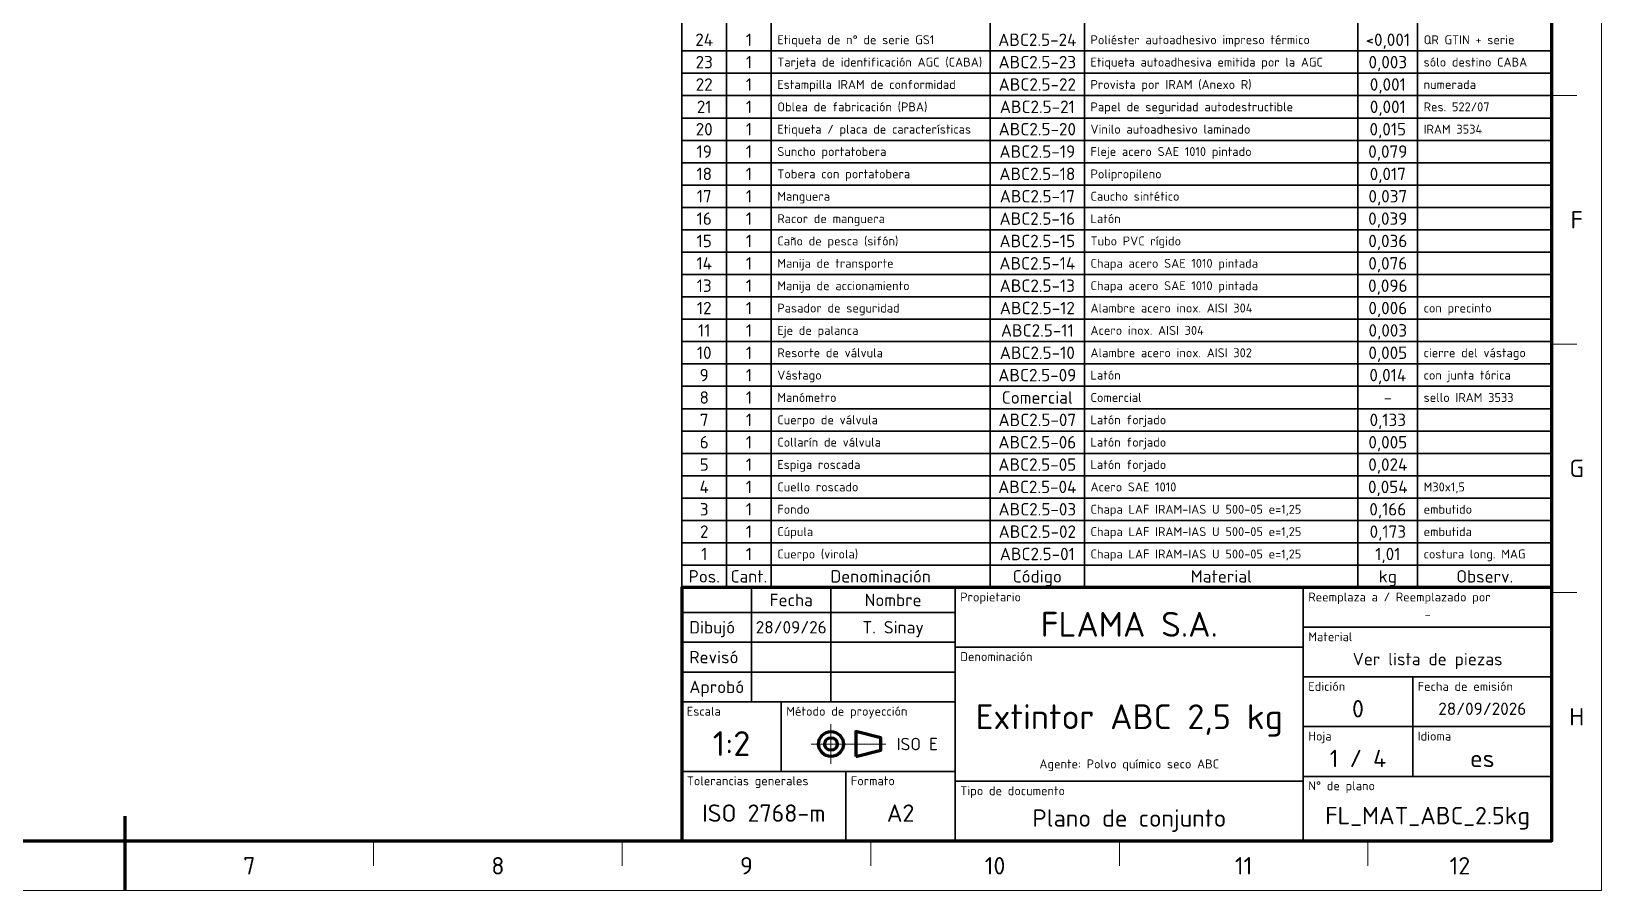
# Model space of a CAD drawing. Header units: millimetres. Extents: x 0 to 2382, y 0 to 420.
# Drawn here: x 278.2 to 594, y 0 to 172.9 of the extents above; entities that cross this region are included whole.
import ezdxf
from ezdxf.enums import TextEntityAlignment as Align

# ---------------------------------------------------------------- set-up
doc = ezdxf.new("R2010")
doc.units = ezdxf.units.MM
doc.linetypes.add('IRAM-F-TRAZO-PUNTO', pattern=[20, 15, -2, 1, -2])
for name, color, linetype, lineweight in [('01-VISIBLE', 7, 'CONTINUOUS', 70), ('03-EJE', 1, 'IRAM-F-TRAZO-PUNTO', 18), ('06-TEXTO', 7, 'CONTINUOUS', 25), ('07-RECUADRO', 7, 'CONTINUOUS', 70), ('08-FINA', 5, 'CONTINUOUS', 18), ('10-ROTULO', 7, 'CONTINUOUS', 35), ('11-TEXTO-ROTULO', 7, 'CONTINUOUS', 25)]:
    doc.layers.add(name, color=color, linetype=linetype, lineweight=lineweight)
doc.styles.add('ISO3098', font='isocpeur.ttf')

msp = doc.modelspace()

# ---------------------------------------------------------------- linework, layer by layer
at = {"layer": '01-VISIBLE'}
msp.add_lwpolyline([(444, 27), (449, 28.25), (449, 30.75), (444, 32)], close=True, dxfattribs=at)
for radius in [2.5, 1.25]:
    msp.add_circle((439, 29.5), radius, dxfattribs=at)
at = {"layer": '03-EJE'}
for p, q in [((439, 25.5), (439, 33.5)), ((435, 29.5), (450.5, 29.5))]:
    msp.add_line(p, q, dxfattribs=at)
at = {"layer": '07-RECUADRO'}
msp.add_line((297, 0), (297, 15), dxfattribs=at)
for points in [[(25, 10), (584, 10), (584, 410), (25, 410)], [(409, 10), (584, 10), (584, 61), (409, 61)]]:
    msp.add_lwpolyline(points, close=True, dxfattribs=at)
at = {"layer": '08-FINA'}
for p, q in [((584, 160), (589, 160)), ((584, 110), (589, 110)), ((584, 60), (589, 60)), ((347, 10), (347, 5)), ((397, 10), (397, 5)), ((447, 10), (447, 5)), ((497, 10), (497, 5)), ((547, 10), (547, 5))]:
    msp.add_line(p, q, dxfattribs=at)
msp.add_lwpolyline([(0, 0), (594, 0), (594, 420), (0, 420)], close=True, dxfattribs=at)
at = {"layer": '10-ROTULO'}
for p, q in [((418, 61), (418, 187)), ((427, 61), (427, 187)), ((471, 61), (471, 187)), ((490, 61), (490, 187)), ((545, 61), (545, 187)), ((557, 61), (557, 187)), ((409, 169), (584, 169)), ((409, 164.5), (584, 164.5)), ((409, 160), (584, 160)), ((409, 155.5), (584, 155.5)), ((409, 151), (584, 151)), ((409, 146.5), (584, 146.5)), ((409, 142), (584, 142)), ((409, 137.5), (584, 137.5)), ((409, 133), (584, 133)), ((409, 128.5), (584, 128.5)), ((409, 124), (584, 124)), ((409, 119.5), (584, 119.5)), ((409, 115), (584, 115)), ((409, 110.5), (584, 110.5)), ((409, 106), (584, 106)), ((409, 101.5), (584, 101.5)), ((409, 97), (584, 97)), ((409, 92.5), (584, 92.5)), ((409, 88), (584, 88)), ((409, 83.5), (584, 83.5)), ((409, 79), (584, 79)), ((409, 74.5), (584, 74.5)), ((409, 70), (584, 70)), ((409, 65.5), (584, 65.5))]:
    msp.add_line(p, q, dxfattribs=at)
for points in [[(409, 61), (584, 61), (584, 187), (409, 187)], [(409, 56), (423, 56), (423, 61), (409, 61)], [(423, 56), (439, 56), (439, 61), (423, 61)], [(439, 56), (464, 56), (464, 61), (439, 61)], [(464, 49), (534, 49), (534, 61), (464, 61)], [(534, 53), (584, 53), (584, 61), (534, 61)], [(409, 50), (423, 50), (423, 56), (409, 56)], [(423, 50), (439, 50), (439, 56), (423, 56)], [(439, 50), (464, 50), (464, 56), (439, 56)], [(534, 43), (584, 43), (584, 53), (534, 53)], [(409, 44), (423, 44), (423, 50), (409, 50)], [(423, 44), (439, 44), (439, 50), (423, 50)], [(439, 44), (464, 44), (464, 50), (439, 50)], [(464, 22), (534, 22), (534, 49), (464, 49)], [(409, 38), (423, 38), (423, 44), (409, 44)], [(423, 38), (439, 38), (439, 44), (423, 44)], [(439, 38), (464, 38), (464, 44), (439, 44)], [(534, 33), (556, 33), (556, 43), (534, 43)], [(556, 33), (584, 33), (584, 43), (556, 43)], [(409, 24), (429, 24), (429, 38), (409, 38)], [(429, 24), (464, 24), (464, 38), (429, 38)], [(534, 23), (556, 23), (556, 33), (534, 33)], [(556, 23), (584, 23), (584, 33), (556, 33)], [(409, 10), (442, 10), (442, 24), (409, 24)], [(442, 10), (464, 10), (464, 24), (442, 24)], [(534, 10), (584, 10), (584, 23), (534, 23)], [(464, 10), (534, 10), (534, 22), (464, 22)]]:
    msp.add_lwpolyline(points, close=True, dxfattribs=at)

# ---------------------------------------------------------------- texts
at = {"layer": '06-TEXTO', "style": 'ISO3098'}
for s, p in [('F', (589, 135)), ('G', (589, 85)), ('H', (589, 35)), ('7', (322, 5)), ('8', (372, 5)), ('9', (422, 5)), ('10', (472, 5)), ('11', (522, 5)), ('12', (565.5, 5))]:
    msp.add_text(s, height=3.5, dxfattribs=at).set_placement(p, align=Align.MIDDLE_CENTER)
at = {"layer": '11-TEXTO-ROTULO', "style": 'ISO3098'}
for s, height, p in [('24', 2.5, (413.5, 171.25)), ('1', 2.5, (422.5, 171.25)), ('ABC2.5-24', 2.5, (480.5, 171.25)), ('<0,001', 2.5, (551, 171.25)), ('23', 2.5, (413.5, 166.75)), ('1', 2.5, (422.5, 166.75)), ('ABC2.5-23', 2.5, (480.5, 166.75)), ('0,003', 2.5, (551, 166.75)), ('22', 2.5, (413.5, 162.25)), ('1', 2.5, (422.5, 162.25)), ('ABC2.5-22', 2.5, (480.5, 162.25)), ('0,001', 2.5, (551, 162.25)), ('21', 2.5, (413.5, 157.75)), ('1', 2.5, (422.5, 157.75)), ('ABC2.5-21', 2.5, (480.5, 157.75)), ('0,001', 2.5, (551, 157.75)), ('20', 2.5, (413.5, 153.25)), ('1', 2.5, (422.5, 153.25)), ('ABC2.5-20', 2.5, (480.5, 153.25)), ('0,015', 2.5, (551, 153.25)), ('19', 2.5, (413.5, 148.75)), ('1', 2.5, (422.5, 148.75)), ('ABC2.5-19', 2.5, (480.5, 148.75)), ('0,079', 2.5, (551, 148.75)), ('18', 2.5, (413.5, 144.25)), ('1', 2.5, (422.5, 144.25)), ('ABC2.5-18', 2.5, (480.5, 144.25)), ('0,017', 2.5, (551, 144.25)), ('17', 2.5, (413.5, 139.75)), ('1', 2.5, (422.5, 139.75)), ('ABC2.5-17', 2.5, (480.5, 139.75)), ('0,037', 2.5, (551, 139.75)), ('16', 2.5, (413.5, 135.25)), ('1', 2.5, (422.5, 135.25)), ('ABC2.5-16', 2.5, (480.5, 135.25)), ('0,039', 2.5, (551, 135.25)), ('15', 2.5, (413.5, 130.75)), ('1', 2.5, (422.5, 130.75)), ('ABC2.5-15', 2.5, (480.5, 130.75)), ('0,036', 2.5, (551, 130.75)), ('14', 2.5, (413.5, 126.25)), ('1', 2.5, (422.5, 126.25)), ('ABC2.5-14', 2.5, (480.5, 126.25)), ('0,076', 2.5, (551, 126.25)), ('13', 2.5, (413.5, 121.75)), ('1', 2.5, (422.5, 121.75)), ('ABC2.5-13', 2.5, (480.5, 121.75)), ('0,096', 2.5, (551, 121.75)), ('12', 2.5, (413.5, 117.25)), ('1', 2.5, (422.5, 117.25)), ('ABC2.5-12', 2.5, (480.5, 117.25)), ('0,006', 2.5, (551, 117.25)), ('11', 2.5, (413.5, 112.75)), ('1', 2.5, (422.5, 112.75)), ('ABC2.5-11', 2.5, (480.5, 112.75)), ('0,003', 2.5, (551, 112.75)), ('10', 2.5, (413.5, 108.25)), ('1', 2.5, (422.5, 108.25)), ('ABC2.5-10', 2.5, (480.5, 108.25)), ('0,005', 2.5, (551, 108.25)), ('9', 2.5, (413.5, 103.75)), ('1', 2.5, (422.5, 103.75)), ('ABC2.5-09', 2.5, (480.5, 103.75)), ('0,014', 2.5, (551, 103.75)), ('8', 2.5, (413.5, 99.25)), ('1', 2.5, (422.5, 99.25)), ('Comercial', 2.5, (480.5, 99.25)), ('-', 2.5, (551, 99.25)), ('7', 2.5, (413.5, 94.75)), ('1', 2.5, (422.5, 94.75)), ('ABC2.5-07', 2.5, (480.5, 94.75)), ('0,133', 2.5, (551, 94.75)), ('6', 2.5, (413.5, 90.25)), ('1', 2.5, (422.5, 90.25)), ('ABC2.5-06', 2.5, (480.5, 90.25)), ('0,005', 2.5, (551, 90.25)), ('5', 2.5, (413.5, 85.75)), ('1', 2.5, (422.5, 85.75)), ('ABC2.5-05', 2.5, (480.5, 85.75)), ('0,024', 2.5, (551, 85.75)), ('4', 2.5, (413.5, 81.25)), ('1', 2.5, (422.5, 81.25)), ('ABC2.5-04', 2.5, (480.5, 81.25)), ('0,054', 2.5, (551, 81.25)), ('3', 2.5, (413.5, 76.75)), ('1', 2.5, (422.5, 76.75)), ('ABC2.5-03', 2.5, (480.5, 76.75)), ('0,166', 2.5, (551, 76.75)), ('2', 2.5, (413.5, 72.25)), ('1', 2.5, (422.5, 72.25)), ('ABC2.5-02', 2.5, (480.5, 72.25)), ('0,173', 2.5, (551, 72.25)), ('1', 2.5, (413.5, 67.75)), ('1', 2.5, (422.5, 67.75)), ('ABC2.5-01', 2.5, (480.5, 67.75)), ('1,01', 2.5, (551, 67.75)), ('Pos.', 2.5, (413.5, 63.25)), ('Cant.', 2.5, (422.5, 63.25)), ('Denominación', 2.5, (449, 63.25)), ('Código', 2.5, (480.5, 63.25)), ('Material', 2.5, (517.5, 63.25)), ('kg', 2.5, (551, 63.25)), ('Observ.', 2.5, (570.5, 63.25)), ('Fecha', 2.5, (431, 58.5)), ('Nombre', 2.5, (451.5, 58.5)), ('28/09/26', 2.5, (431, 53)), ('T. Sinay', 2.5, (451.5, 53)), ('FLAMA S.A.', 5, (499, 53.6)), ('-', 1.8, (559, 55.6)), ('Ver lista de piezas', 2.5, (559, 46.6)), ('0', 3.5, (545, 36.6)), ('Extintor ABC 2,5 kg', 5, (499, 35)), ('28/09/2026', 2.5, (570, 36.6)), ('1:2', 5, (419, 29.6)), ('Agente: Polvo químico seco ABC', 1.8, (499, 25.5)), ('1 / 4', 3.5, (545, 26.6)), ('es', 3.5, (570, 26.6)), ('ISO 2768-m', 3.5, (425.5, 15.6)), ('A2', 3.5, (453, 15.6)), ('Plano de conjunto', 3.5, (499, 14.6)), ('FL_MAT_ABC_2.5kg', 3.5, (559, 15.1))]:
    msp.add_text(s, height=height, dxfattribs=at).set_placement(p, align=Align.MIDDLE_CENTER)
for s, height, p in [('Etiqueta de n° de serie GS1', 1.8, (428.2, 171.25)), ('Poliéster autoadhesivo impreso térmico', 1.8, (491.2, 171.25)), ('QR GTIN + serie', 1.8, (558.2, 171.25)), ('Tarjeta de identificación AGC (CABA)', 1.8, (428.2, 166.75)), ('Etiqueta autoadhesiva emitida por la AGC', 1.8, (491.2, 166.75)), ('sólo destino CABA', 1.8, (558.2, 166.75)), ('Estampilla IRAM de conformidad', 1.8, (428.2, 162.25)), ('Provista por IRAM (Anexo R)', 1.8, (491.2, 162.25)), ('numerada', 1.8, (558.2, 162.25)), ('Oblea de fabricación (PBA)', 1.8, (428.2, 157.75)), ('Papel de seguridad autodestructible', 1.8, (491.2, 157.75)), ('Res. 522/07', 1.8, (558.2, 157.75)), ('Etiqueta / placa de características', 1.8, (428.2, 153.25)), ('Vinilo autoadhesivo laminado', 1.8, (491.2, 153.25)), ('IRAM 3534', 1.8, (558.2, 153.25)), ('Suncho portatobera', 1.8, (428.2, 148.75)), ('Fleje acero SAE 1010 pintado', 1.8, (491.2, 148.75)), ('Tobera con portatobera', 1.8, (428.2, 144.25)), ('Polipropileno', 1.8, (491.2, 144.25)), ('Manguera', 1.8, (428.2, 139.75)), ('Caucho sintético', 1.8, (491.2, 139.75)), ('Racor de manguera', 1.8, (428.2, 135.25)), ('Latón', 1.8, (491.2, 135.25)), ('Caño de pesca (sifón)', 1.8, (428.2, 130.75)), ('Tubo PVC rígido', 1.8, (491.2, 130.75)), ('Manija de transporte', 1.8, (428.2, 126.25)), ('Chapa acero SAE 1010 pintada', 1.8, (491.2, 126.25)), ('Manija de accionamiento', 1.8, (428.2, 121.75)), ('Chapa acero SAE 1010 pintada', 1.8, (491.2, 121.75)), ('Pasador de seguridad', 1.8, (428.2, 117.25)), ('Alambre acero inox. AISI 304', 1.8, (491.2, 117.25)), ('con precinto', 1.8, (558.2, 117.25)), ('Eje de palanca', 1.8, (428.2, 112.75)), ('Acero inox. AISI 304', 1.8, (491.2, 112.75)), ('Resorte de válvula', 1.8, (428.2, 108.25)), ('Alambre acero inox. AISI 302', 1.8, (491.2, 108.25)), ('cierre del vástago', 1.8, (558.2, 108.25)), ('Vástago', 1.8, (428.2, 103.75)), ('Latón', 1.8, (491.2, 103.75)), ('con junta tórica', 1.8, (558.2, 103.75)), ('Manómetro', 1.8, (428.2, 99.25)), ('Comercial', 1.8, (491.2, 99.25)), ('sello IRAM 3533', 1.8, (558.2, 99.25)), ('Cuerpo de válvula', 1.8, (428.2, 94.75)), ('Latón forjado', 1.8, (491.2, 94.75)), ('Collarín de válvula', 1.8, (428.2, 90.25)), ('Latón forjado', 1.8, (491.2, 90.25)), ('Espiga roscada', 1.8, (428.2, 85.75)), ('Latón forjado', 1.8, (491.2, 85.75)), ('Cuello roscado', 1.8, (428.2, 81.25)), ('Acero SAE 1010', 1.8, (491.2, 81.25)), ('M30x1,5', 1.8, (558.2, 81.25)), ('Fondo', 1.8, (428.2, 76.75)), ('Chapa LAF IRAM-IAS U 500-05 e=1,25', 1.8, (491.2, 76.75)), ('embutido', 1.8, (558.2, 76.75)), ('Cúpula', 1.8, (428.2, 72.25)), ('Chapa LAF IRAM-IAS U 500-05 e=1,25', 1.8, (491.2, 72.25)), ('embutida', 1.8, (558.2, 72.25)), ('Cuerpo (virola)', 1.8, (428.2, 67.75)), ('Chapa LAF IRAM-IAS U 500-05 e=1,25', 1.8, (491.2, 67.75)), ('costura long. MAG', 1.8, (558.2, 67.75)), ('Dibujó', 2.5, (410.5, 53)), ('Revisó', 2.5, (410.5, 47)), ('Aprobó', 2.5, (410.5, 41))]:
    msp.add_text(s, height=height, dxfattribs=at).set_placement(p, align=Align.MIDDLE_LEFT)
for s, p in [('Propietario', (465, 60)), ('Reemplaza a / Reemplazado por', (535, 60)), ('Material', (535, 52)), ('Denominación', (465, 48)), ('Edición', (535, 42)), ('Fecha de emisión', (557, 42)), ('Escala', (410, 37)), ('Método de proyección', (430, 37)), ('Hoja', (535, 32)), ('Idioma', (557, 32)), ('Tolerancias generales', (410, 23)), ('Formato', (443, 23)), ('Tipo de documento', (465, 21)), ('N° de plano', (535, 22))]:
    msp.add_text(s, height=1.8, dxfattribs=at).set_placement(p, align=Align.TOP_LEFT)
msp.add_text('ISO E', height=2.5, dxfattribs=at).set_placement((460.5, 29.5), align=Align.MIDDLE_RIGHT)

doc.saveas('drawing.dxf')
